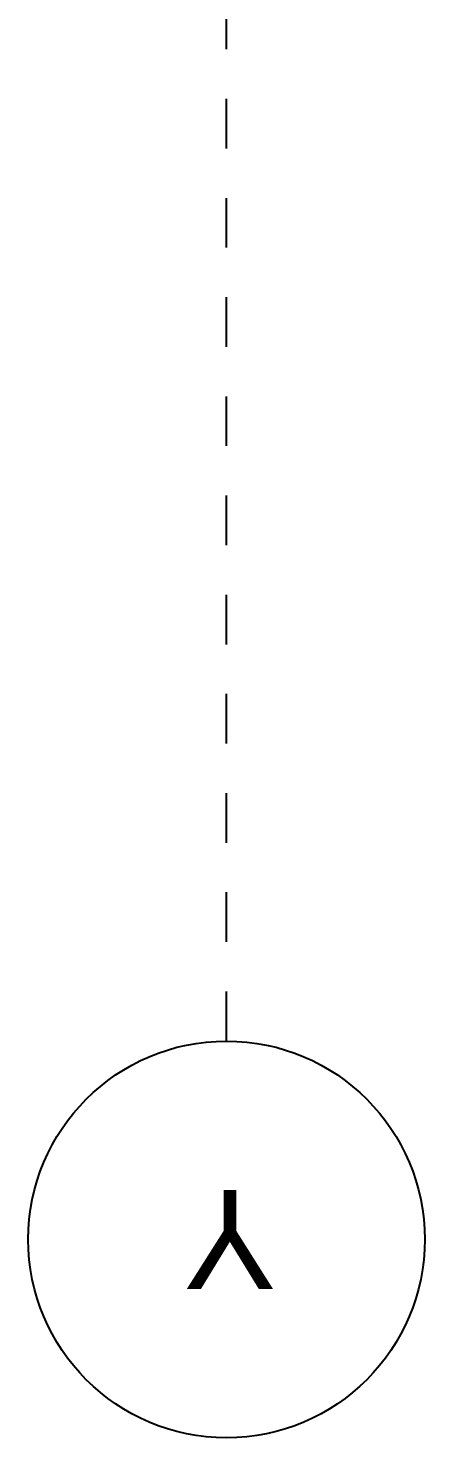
# Model space of a CAD drawing. Header units: metres. Extents: x -23 to 570, y -25 to 184.
# Drawn here: x 107.27 to 108.07, y -5.89 to -3.047 of the extents above; entities that cross this region are included whole.
import ezdxf

# ---------------------------------------------------------------- set-up
doc = ezdxf.new("R2010")
doc.units = ezdxf.units.M
doc.header["$LTSCALE"] = 0.1
doc.linetypes.add('DUPLEX SUPERIOR$0$ESTILO_TQS_0004', pattern=[1.12, 0.5, -0.2, 0.01, -0.2, 0.01, -0.2])
for name, color, linetype in [('DUPLEX SUPERIOR$0$205', 7, 'DUPLEX SUPERIOR$0$ESTILO_TQS_0004'), ('DUPLEX SUPERIOR$0$28', 232, 'Continuous'), ('DUPLEX SUPERIOR$0$29', 232, 'Continuous')]:
    doc.layers.add(name, color=color, linetype=linetype)
doc.styles.add('DUPLEX SUPERIOR$0$Standard', font='arial.ttf')

# ---------------------------------------------------------------- blocks, each defined once
blk = doc.blocks.new('DUPLEX SUPERIOR$0$EST-LO-012-BAR-R00')
at = {"layer": 'DUPLEX SUPERIOR$0$205'}
blk.add_line((-766.999778, 509.000013), (-766.999778, -1233.206862), dxfattribs=at)
at = {"layer": 'DUPLEX SUPERIOR$0$28'}
blk.add_circle((-766.999778, 549.000013), 40, dxfattribs=at)
at = {"layer": 'DUPLEX SUPERIOR$0$29', "style": 'DUPLEX SUPERIOR$0$Standard'}
blk.add_text('Y', height=20, dxfattribs=at).set_placement((-776.999778, 539.000013))
blk = doc.blocks.new('DUPLEX SUPERIOR')
at = {"linetype": 'Continuous', "xscale": 0.01, "yscale": 0.01, "zscale": 0.01}
blk.add_blockref('DUPLEX SUPERIOR$0$EST-LO-012-BAR-R00', (0, 0), dxfattribs=at)

msp = doc.modelspace()

# ---------------------------------------------------------------- block references
at = {"rotation": 180}
msp.add_blockref('DUPLEX SUPERIOR', (100, 0), dxfattribs=at)

doc.saveas('drawing.dxf')
